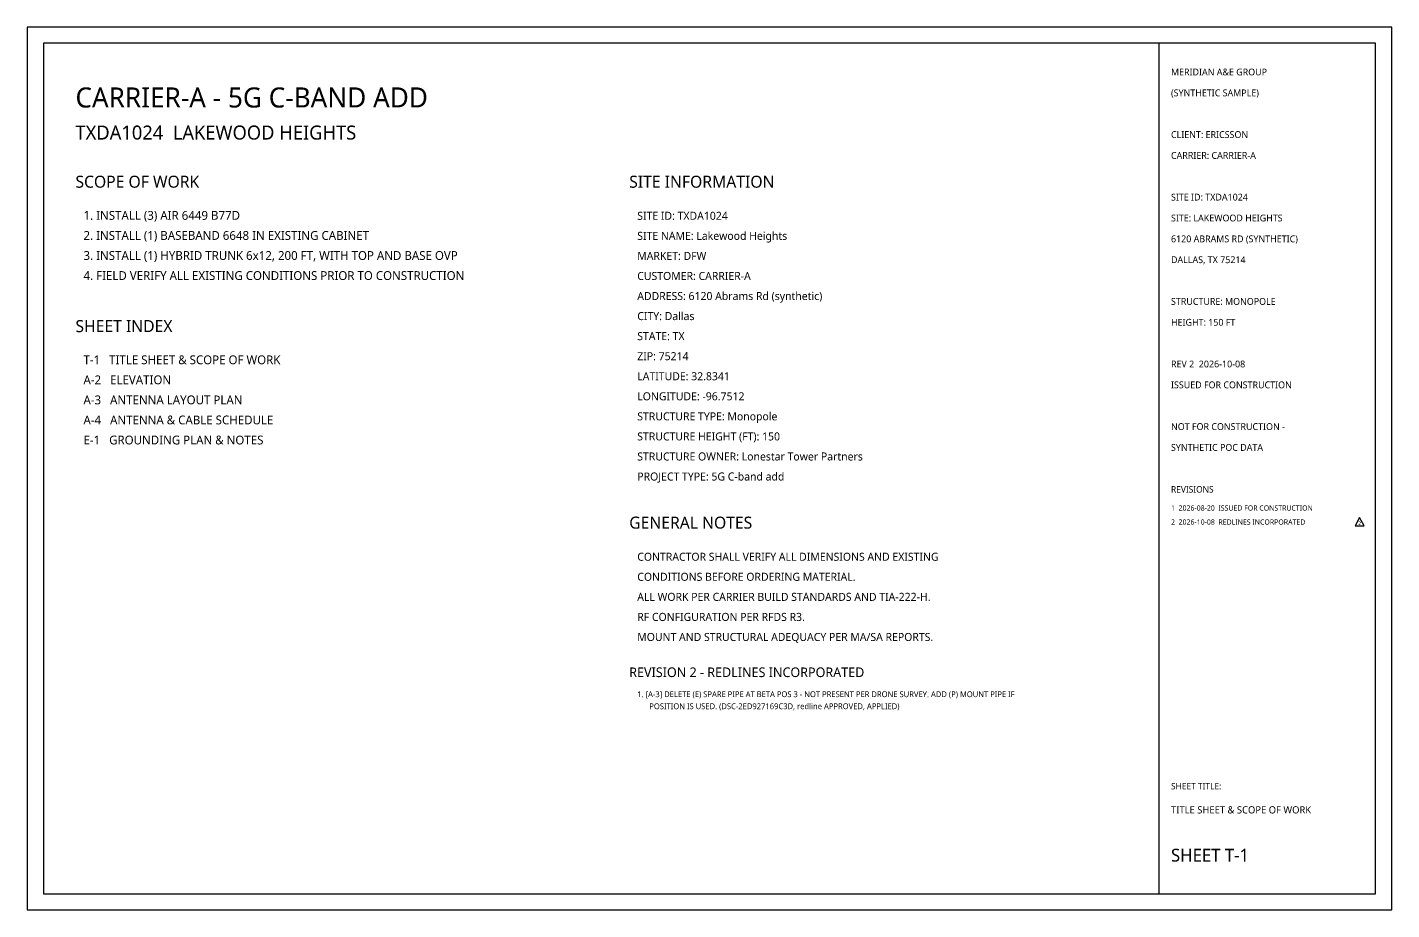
# Model space of a CAD drawing. Extents: x 0 to 1940, y 0 to 220.
# Drawn here: x 0 to 340, y 0 to 220 of the extents above; entities that cross this region are included whole.
import ezdxf
from ezdxf.enums import TextEntityAlignment as Align

# ---------------------------------------------------------------- set-up
doc = ezdxf.new("R2010")
doc.units = 0
for name, color, linetype in [('A-BORDER', 7, 'Continuous'), ('A-REV', 1, 'Continuous'), ('A-TEXT', 7, 'Continuous'), ('A-TITLE', 7, 'Continuous')]:
    doc.layers.add(name, color=color, linetype=linetype)
doc.styles.add('OpenSans', font='OpenSans-Regular.ttf')

msp = doc.modelspace()

# ---------------------------------------------------------------- linework, layer by layer
at = {"layer": 'A-BORDER'}
for points in [[(0, 0), (340, 0), (340, 220), (0, 220)], [(4, 4), (336, 4), (336, 216), (4, 216)]]:
    msp.add_lwpolyline(points, close=True, dxfattribs=at)
at = {"layer": 'A-REV'}
msp.add_lwpolyline([(330.9, 95.72), (333.1, 95.72), (332, 97.81)], close=True, dxfattribs=at)
at = {"layer": 'A-TITLE'}
msp.add_lwpolyline([(282, 4), (336, 4), (336, 216), (282, 216)], close=True, dxfattribs=at)

# ---------------------------------------------------------------- texts
at = {"layer": 'A-REV', "style": 'OpenSans'}
for s, height, p in [('2  2026-10-08  REDLINES INCORPORATED', 1.3, (285, 96)), ('REVISION 2 - REDLINES INCORPORATED', 2.4, (150, 58)), ('1. [A-3] DELETE (E) SPARE PIPE AT BETA POS 3 - NOT PRESENT PER DRONE SURVEY. ADD (P) MOUNT PIPE IF', 1.45, (152, 53)), ('POSITION IS USED. (DSC-2ED927169C3D, redline APPROVED, APPLIED)', 1.45, (155, 50))]:
    msp.add_text(s, height=height, dxfattribs=at).set_placement(p)
msp.add_text('2', height=0.924, dxfattribs=at).set_placement((332, 96.34), align=Align.MIDDLE_CENTER)
at = {"layer": 'A-TEXT', "style": 'OpenSans'}
for s, height, p in [('CARRIER-A - 5G C-BAND ADD', 5, (12, 200)), ('TXDA1024  LAKEWOOD HEIGHTS', 3.5, (12, 192)), ('SCOPE OF WORK', 3, (12, 180)), ('SITE INFORMATION', 3, (150, 180)), ('1. INSTALL (3) AIR 6449 B77D', 2.2, (14, 172)), ('SITE ID: TXDA1024', 2, (152, 172)), ('2. INSTALL (1) BASEBAND 6648 IN EXISTING CABINET', 2.2, (14, 167)), ('SITE NAME: Lakewood Heights', 2, (152, 167)), ('3. INSTALL (1) HYBRID TRUNK 6x12, 200 FT, WITH TOP AND BASE OVP', 2.2, (14, 162)), ('MARKET: DFW', 2, (152, 162)), ('4. FIELD VERIFY ALL EXISTING CONDITIONS PRIOR TO CONSTRUCTION', 2.2, (14, 157)), ('CUSTOMER: CARRIER-A', 2, (152, 157)), ('ADDRESS: 6120 Abrams Rd (synthetic)', 2, (152, 152)), ('SHEET INDEX', 3, (12, 144)), ('CITY: Dallas', 2, (152, 147)), ('STATE: TX', 2, (152, 142)), ('T-1   TITLE SHEET & SCOPE OF WORK', 2.2, (14, 136)), ('ZIP: 75214', 2, (152, 137)), ('A-2   ELEVATION', 2.2, (14, 131)), ('LATITUDE: 32.8341', 2, (152, 132)), ('A-3   ANTENNA LAYOUT PLAN', 2.2, (14, 126)), ('LONGITUDE: -96.7512', 2, (152, 127)), ('A-4   ANTENNA & CABLE SCHEDULE', 2.2, (14, 121)), ('STRUCTURE TYPE: Monopole', 2, (152, 122)), ('STRUCTURE HEIGHT (FT): 150', 2, (152, 117)), ('E-1   GROUNDING PLAN & NOTES', 2.2, (14, 116)), ('STRUCTURE OWNER: Lonestar Tower Partners', 2, (152, 112)), ('PROJECT TYPE: 5G C-band add', 2, (152, 107)), ('GENERAL NOTES', 3, (150, 95)), ('CONTRACTOR SHALL VERIFY ALL DIMENSIONS AND EXISTING', 2, (152, 87)), ('CONDITIONS BEFORE ORDERING MATERIAL.', 2, (152, 82)), ('ALL WORK PER CARRIER BUILD STANDARDS AND TIA-222-H.', 2, (152, 77)), ('RF CONFIGURATION PER RFDS R3.', 2, (152, 72)), ('MOUNT AND STRUCTURAL ADEQUACY PER MA/SA REPORTS.', 2, (152, 67))]:
    msp.add_text(s, height=height, dxfattribs=at).set_placement(p)
at = {"layer": 'A-TITLE', "style": 'OpenSans'}
for s, height, p in [('MERIDIAN A&E GROUP', 1.7, (285, 208)), ('(SYNTHETIC SAMPLE)', 1.7, (285, 202.8)), ('CLIENT: ERICSSON', 1.7, (285, 192.4)), ('CARRIER: CARRIER-A', 1.7, (285, 187.2)), ('SITE ID: TXDA1024', 1.7, (285, 176.8)), ('SITE: LAKEWOOD HEIGHTS', 1.7, (285, 171.6)), ('6120 ABRAMS RD (SYNTHETIC)', 1.7, (285, 166.4)), ('DALLAS, TX 75214', 1.7, (285, 161.2)), ('STRUCTURE: MONOPOLE', 1.7, (285, 150.8)), ('HEIGHT: 150 FT', 1.7, (285, 145.6)), ('REV 2  2026-10-08', 1.7, (285, 135.2)), ('ISSUED FOR CONSTRUCTION', 1.7, (285, 130)), ('NOT FOR CONSTRUCTION -', 1.7, (285, 119.6)), ('SYNTHETIC POC DATA', 1.7, (285, 114.4)), ('REVISIONS', 1.6, (285, 104)), ('1  2026-08-20  ISSUED FOR CONSTRUCTION', 1.3, (285, 99.5)), ('SHEET TITLE:', 1.6, (285, 30)), ('TITLE SHEET & SCOPE OF WORK', 1.8, (285, 24)), ('SHEET T-1', 3.2, (285, 12))]:
    msp.add_text(s, height=height, dxfattribs=at).set_placement(p)

doc.saveas('drawing.dxf')
